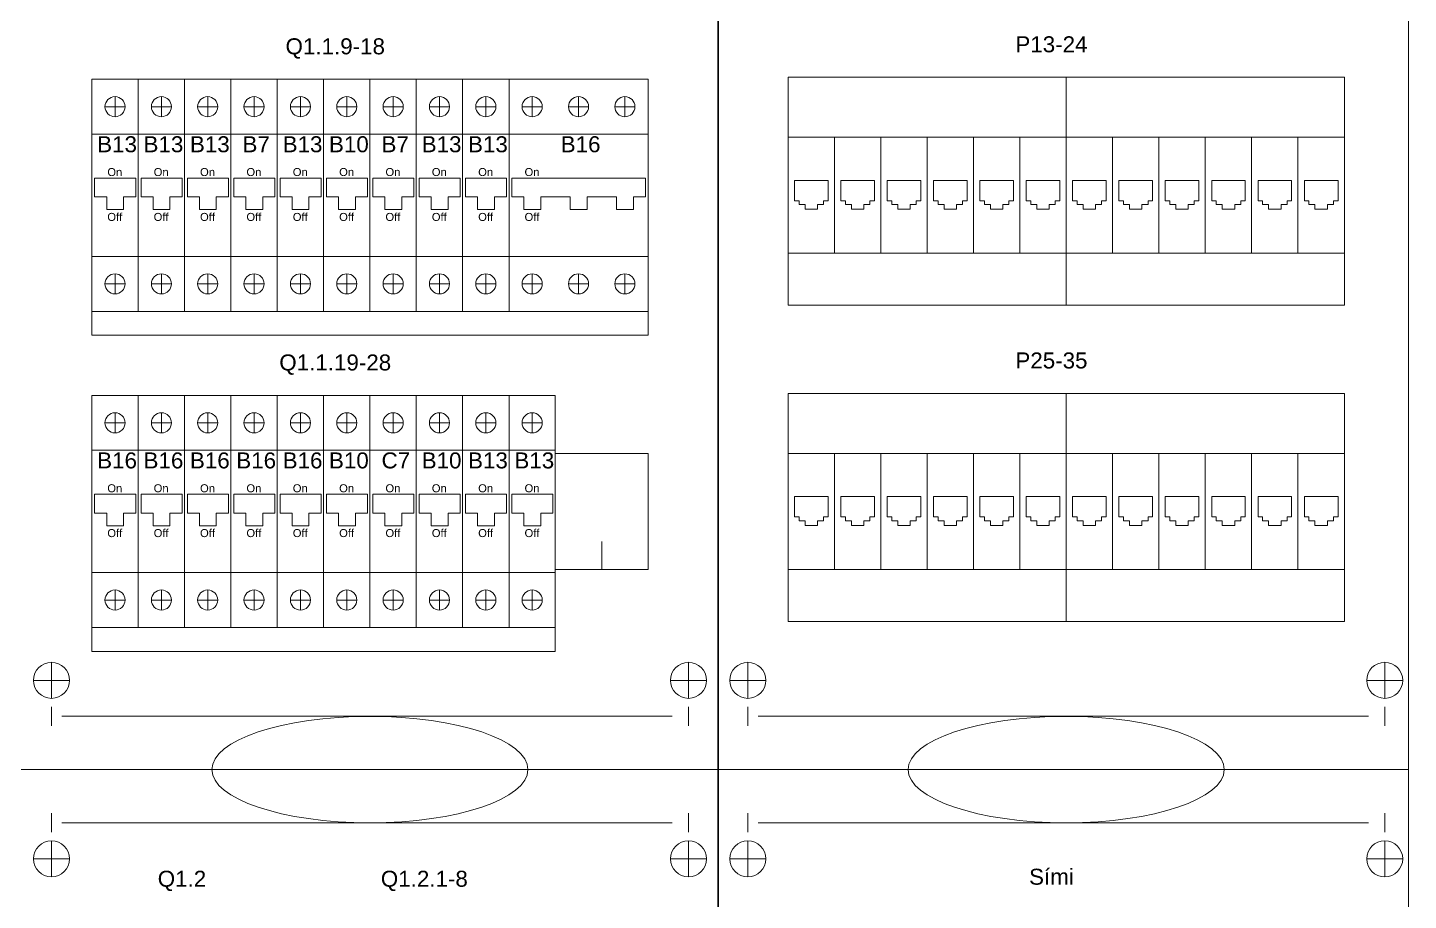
# Model space of a CAD drawing. Header units: millimetres. Extents: x 122681 to 489967, y 7796 to 82317.
# Drawn here: x 231267 to 233313, y 38985 to 40278 of the extents above; entities that cross this region are included whole.
import ezdxf

# ---------------------------------------------------------------- set-up
doc = ezdxf.new("R2010")
doc.units = ezdxf.units.MM
for name, color, linetype, lineweight in [('R-635 Töfluteikning', 7, 'Continuous', 15), ('R-635 Töfluteikning dinskinna', 32, 'Continuous', 15), ('R-635 Töfluteikning þykkt', 7, 'Continuous', 35), ('Texti', 3, 'Continuous', 20)]:
    doc.layers.add(name, color=color, linetype=linetype, lineweight=lineweight)
doc.styles.get("Standard").update_dxf_attribs({"font": 'arial.ttf'})

msp = doc.modelspace()

# ---------------------------------------------------------------- linework, layer by layer
at = {"layer": 'R-635 Töfluteikning'}
for p, q in [((233313.1, 42199.8), (233313.1, 35292.2)), ((232394, 40204.6), (232806.1, 40204.6)), ((232394, 39866.6), (232394, 40204.6)), ((232806.1, 39866.6), (232806.1, 40204.6)), ((232806.1, 40204.6), (233218.2, 40204.6)), ((233218.2, 39866.6), (233218.2, 40204.6)), ((232186.5, 40201.6), (231362.3, 40201.6)), ((231362.3, 40201.6), (231362.3, 39857.7)), ((231431, 39857.7), (231431, 40201.6)), ((231499.7, 39857.7), (231499.7, 40201.6)), ((231568.4, 39857.7), (231568.4, 40201.6)), ((231637.1, 39857.7), (231637.1, 40201.6)), ((231705.7, 39857.7), (231705.7, 40201.6)), ((231774.4, 39857.7), (231774.4, 40201.6)), ((231843.1, 39857.7), (231843.1, 40201.6)), ((231911.8, 39857.7), (231911.8, 40201.6)), ((231980.5, 39857.7), (231980.5, 40201.6)), ((232186.5, 39857.7), (232186.5, 40201.6)), ((231381.8, 40160.9), (231411.5, 40160.9)), ((231396.7, 40175.8), (231396.7, 40146)), ((231450.5, 40160.9), (231480.2, 40160.9)), ((231465.4, 40175.8), (231465.4, 40146)), ((231519.2, 40160.9), (231548.9, 40160.9)), ((231534, 40175.8), (231534, 40146)), ((231587.8, 40160.9), (231617.6, 40160.9)), ((231602.7, 40175.8), (231602.7, 40146)), ((231656.5, 40160.9), (231686.3, 40160.9)), ((231671.4, 40175.8), (231671.4, 40146)), ((231725.2, 40160.9), (231754.9, 40160.9)), ((231740.1, 40175.8), (231740.1, 40146)), ((231793.9, 40160.9), (231823.6, 40160.9)), ((231808.8, 40175.8), (231808.8, 40146)), ((231862.6, 40160.9), (231892.3, 40160.9)), ((231877.4, 40175.8), (231877.4, 40146)), ((231931.3, 40160.9), (231961, 40160.9)), ((231946.1, 40175.8), (231946.1, 40146)), ((231999.9, 40160.9), (232029.7, 40160.9)), ((232014.8, 40175.8), (232014.8, 40146)), ((232068.6, 40160.9), (232098.3, 40160.9)), ((232083.5, 40175.8), (232083.5, 40146)), ((232137.3, 40160.9), (232167, 40160.9)), ((232152.2, 40175.8), (232152.2, 40146)), ((232186.5, 40120.2), (231362.3, 40120.2)), ((233218.2, 40115.7), (232394, 40115.7)), ((232462.7, 39943.7), (232462.7, 40115.7)), ((232531.4, 39943.7), (232531.4, 40115.7)), ((232600.1, 39943.7), (232600.1, 40115.7)), ((232668.8, 39943.7), (232668.8, 40115.7)), ((232737.4, 39943.7), (232737.4, 40115.7)), ((232874.8, 39943.7), (232874.8, 40115.7)), ((232943.5, 39943.7), (232943.5, 40115.7)), ((233012.2, 39943.7), (233012.2, 40115.7)), ((233080.8, 39943.7), (233080.8, 40115.7)), ((233149.5, 39943.7), (233149.5, 40115.7)), ((231366.5, 40055.1), (231366.5, 40027.2)), ((231427.3, 40055.1), (231366.5, 40055.1)), ((231427.3, 40027.2), (231427.3, 40055.1)), ((231435.2, 40055.1), (231435.2, 40027.2)), ((231496, 40055.1), (231435.2, 40055.1)), ((231496, 40027.2), (231496, 40055.1)), ((231503.9, 40055.1), (231503.9, 40027.2)), ((231564.7, 40055.1), (231503.9, 40055.1)), ((231564.7, 40027.2), (231564.7, 40055.1)), ((231572.6, 40055.1), (231572.6, 40027.2)), ((231633.3, 40055.1), (231572.6, 40055.1)), ((231633.3, 40027.2), (231633.3, 40055.1)), ((231641.2, 40055.1), (231641.2, 40027.2)), ((231702, 40055.1), (231641.2, 40055.1)), ((231702, 40027.2), (231702, 40055.1)), ((231709.9, 40055.1), (231709.9, 40027.2)), ((231770.7, 40055.1), (231709.9, 40055.1)), ((231770.7, 40027.2), (231770.7, 40055.1)), ((231778.6, 40055.1), (231778.6, 40027.2)), ((231839.4, 40055.1), (231778.6, 40055.1)), ((231839.4, 40027.2), (231839.4, 40055.1)), ((231847.3, 40055.1), (231847.3, 40027.2)), ((231908.1, 40055.1), (231847.3, 40055.1)), ((231908.1, 40027.2), (231908.1, 40055.1)), ((231916, 40055.1), (231916, 40027.2)), ((231976.7, 40055.1), (231916, 40055.1)), ((231976.7, 40027.2), (231976.7, 40055.1)), ((231984.7, 40055.1), (231984.7, 40027.2)), ((232182.8, 40055.1), (231984.7, 40055.1)), ((232182.8, 40027.2), (232182.8, 40055.1)), ((232403.5, 40051.7), (232453.3, 40051.7)), ((232403.5, 40051.7), (232403.5, 40021.5)), ((232453.3, 40051.7), (232453.3, 40021.5)), ((232472.1, 40051.7), (232522, 40051.7)), ((232472.1, 40051.7), (232472.1, 40021.5)), ((232522, 40051.7), (232522, 40021.5)), ((232540.8, 40051.7), (232590.6, 40051.7)), ((232540.8, 40051.7), (232540.8, 40021.5)), ((232590.6, 40051.7), (232590.6, 40021.5)), ((232609.5, 40051.7), (232659.3, 40051.7)), ((232609.5, 40051.7), (232609.5, 40021.5)), ((232659.3, 40051.7), (232659.3, 40021.5)), ((232678.2, 40051.7), (232728, 40051.7)), ((232678.2, 40051.7), (232678.2, 40021.5)), ((232728, 40051.7), (232728, 40021.5)), ((232746.9, 40051.7), (232796.7, 40051.7)), ((232746.9, 40051.7), (232746.9, 40021.5)), ((232796.7, 40051.7), (232796.7, 40021.5)), ((232865.4, 40051.7), (232815.5, 40051.7)), ((232815.5, 40051.7), (232815.5, 40021.5)), ((232865.4, 40051.7), (232865.4, 40021.5)), ((232934.1, 40051.7), (232884.2, 40051.7)), ((232884.2, 40051.7), (232884.2, 40021.5)), ((232934.1, 40051.7), (232934.1, 40021.5)), ((233002.7, 40051.7), (232952.9, 40051.7)), ((232952.9, 40051.7), (232952.9, 40021.5)), ((233002.7, 40051.7), (233002.7, 40021.5)), ((233071.4, 40051.7), (233021.6, 40051.7)), ((233021.6, 40051.7), (233021.6, 40021.5)), ((233071.4, 40051.7), (233071.4, 40021.5)), ((233140.1, 40051.7), (233090.3, 40051.7)), ((233090.3, 40051.7), (233090.3, 40021.5)), ((233140.1, 40051.7), (233140.1, 40021.5)), ((233208.8, 40051.7), (233158.9, 40051.7)), ((233158.9, 40051.7), (233158.9, 40021.5)), ((233208.8, 40051.7), (233208.8, 40021.5)), ((231366.5, 40027.2), (231384.4, 40027.2)), ((231384.4, 40027.2), (231384.4, 40008.4)), ((231409.4, 40027.2), (231427.3, 40027.2)), ((231409.4, 40027.2), (231409.4, 40008.4)), ((231435.2, 40027.2), (231453.1, 40027.2)), ((231453.1, 40027.2), (231453.1, 40008.4)), ((231478.1, 40027.2), (231496, 40027.2)), ((231478.1, 40027.2), (231478.1, 40008.4)), ((231503.9, 40027.2), (231521.8, 40027.2)), ((231521.8, 40027.2), (231521.8, 40008.4)), ((231546.8, 40027.2), (231564.7, 40027.2)), ((231546.8, 40027.2), (231546.8, 40008.4)), ((231572.6, 40027.2), (231590.5, 40027.2)), ((231590.5, 40027.2), (231590.5, 40008.4)), ((231615.5, 40027.2), (231633.3, 40027.2)), ((231615.5, 40027.2), (231615.5, 40008.4)), ((231641.2, 40027.2), (231659.1, 40027.2)), ((231659.1, 40027.2), (231659.1, 40008.4)), ((231684.1, 40027.2), (231702, 40027.2)), ((231684.1, 40027.2), (231684.1, 40008.4)), ((231709.9, 40027.2), (231727.8, 40027.2)), ((231727.8, 40027.2), (231727.8, 40008.4)), ((231752.8, 40027.2), (231770.7, 40027.2)), ((231752.8, 40027.2), (231752.8, 40008.4)), ((231778.6, 40027.2), (231796.5, 40027.2)), ((231796.5, 40027.2), (231796.5, 40008.4)), ((231821.5, 40027.2), (231839.4, 40027.2)), ((231821.5, 40027.2), (231821.5, 40008.4)), ((231847.3, 40027.2), (231865.2, 40027.2)), ((231865.2, 40027.2), (231865.2, 40008.4)), ((231890.2, 40027.2), (231908.1, 40027.2)), ((231890.2, 40027.2), (231890.2, 40008.4)), ((231916, 40027.2), (231933.9, 40027.2)), ((231933.9, 40027.2), (231933.9, 40008.4)), ((231958.9, 40027.2), (231976.7, 40027.2)), ((231958.9, 40027.2), (231958.9, 40008.4)), ((231984.7, 40027.2), (232002.5, 40027.2)), ((232002.5, 40027.2), (232002.5, 40008.4)), ((232027.5, 40027.2), (232071.2, 40027.2)), ((232027.5, 40027.2), (232027.5, 40008.4)), ((232071.2, 40027.2), (232071.2, 40008.4)), ((232096.2, 40027.2), (232139.9, 40027.2)), ((232096.2, 40027.2), (232096.2, 40008.4)), ((232139.9, 40027.2), (232139.9, 40008.4)), ((232164.9, 40027.2), (232182.8, 40027.2)), ((232164.9, 40027.2), (232164.9, 40008.4)), ((232403.5, 40021.5), (232410.2, 40021.5)), ((232410.2, 40021.5), (232410.2, 40015.9)), ((232446.5, 40021.5), (232453.3, 40021.5)), ((232446.5, 40021.5), (232446.5, 40015.9)), ((232472.1, 40021.5), (232478.9, 40021.5)), ((232478.9, 40021.5), (232478.9, 40015.9)), ((232515.2, 40021.5), (232522, 40021.5)), ((232515.2, 40021.5), (232515.2, 40015.9)), ((232540.8, 40021.5), (232547.6, 40021.5)), ((232547.6, 40021.5), (232547.6, 40015.9)), ((232583.9, 40021.5), (232590.6, 40021.5)), ((232583.9, 40021.5), (232583.9, 40015.9)), ((232609.5, 40021.5), (232616.3, 40021.5)), ((232616.3, 40021.5), (232616.3, 40015.9)), ((232652.5, 40021.5), (232659.3, 40021.5)), ((232652.5, 40021.5), (232652.5, 40015.9)), ((232678.2, 40021.5), (232685, 40021.5)), ((232685, 40021.5), (232685, 40015.9)), ((232721.2, 40021.5), (232728, 40021.5)), ((232721.2, 40021.5), (232721.2, 40015.9)), ((232746.9, 40021.5), (232753.6, 40021.5)), ((232753.6, 40021.5), (232753.6, 40015.9)), ((232789.9, 40021.5), (232796.7, 40021.5)), ((232789.9, 40021.5), (232789.9, 40015.9)), ((232822.3, 40021.5), (232815.5, 40021.5)), ((232822.3, 40021.5), (232822.3, 40015.9)), ((232865.4, 40021.5), (232858.6, 40021.5)), ((232858.6, 40021.5), (232858.6, 40015.9)), ((232891, 40021.5), (232884.2, 40021.5)), ((232891, 40021.5), (232891, 40015.9)), ((232934.1, 40021.5), (232927.3, 40021.5)), ((232927.3, 40021.5), (232927.3, 40015.9)), ((232959.7, 40021.5), (232952.9, 40021.5)), ((232959.7, 40021.5), (232959.7, 40015.9)), ((233002.7, 40021.5), (232995.9, 40021.5)), ((232995.9, 40021.5), (232995.9, 40015.9)), ((233028.4, 40021.5), (233021.6, 40021.5)), ((233028.4, 40021.5), (233028.4, 40015.9)), ((233071.4, 40021.5), (233064.6, 40021.5)), ((233064.6, 40021.5), (233064.6, 40015.9)), ((233097.1, 40021.5), (233090.3, 40021.5)), ((233097.1, 40021.5), (233097.1, 40015.9)), ((233140.1, 40021.5), (233133.3, 40021.5)), ((233133.3, 40021.5), (233133.3, 40015.9)), ((233165.7, 40021.5), (233158.9, 40021.5)), ((233165.7, 40021.5), (233165.7, 40015.9)), ((233208.8, 40021.5), (233202, 40021.5)), ((233202, 40021.5), (233202, 40015.9)), ((231384.4, 40008.4), (231409.4, 40008.4)), ((231453.1, 40008.4), (231478.1, 40008.4)), ((231521.8, 40008.4), (231546.8, 40008.4)), ((231590.5, 40008.4), (231615.5, 40008.4)), ((231659.1, 40008.4), (231684.1, 40008.4)), ((231727.8, 40008.4), (231752.8, 40008.4)), ((231796.5, 40008.4), (231821.5, 40008.4)), ((231865.2, 40008.4), (231890.2, 40008.4)), ((231933.9, 40008.4), (231958.9, 40008.4)), ((232002.5, 40008.4), (232027.5, 40008.4)), ((232071.2, 40008.4), (232096.2, 40008.4)), ((232139.9, 40008.4), (232164.9, 40008.4)), ((232410.2, 40015.9), (232419.2, 40015.9)), ((232419.2, 40015.9), (232419.2, 40008.9)), ((232419.2, 40008.9), (232437.6, 40008.9)), ((232437.6, 40015.9), (232437.6, 40008.9)), ((232446.5, 40015.9), (232437.6, 40015.9)), ((232478.9, 40015.9), (232487.8, 40015.9)), ((232487.8, 40015.9), (232487.8, 40008.9)), ((232487.8, 40008.9), (232506.3, 40008.9)), ((232506.3, 40015.9), (232506.3, 40008.9)), ((232515.2, 40015.9), (232506.3, 40015.9)), ((232547.6, 40015.9), (232556.5, 40015.9)), ((232556.5, 40015.9), (232556.5, 40008.9)), ((232556.5, 40008.9), (232574.9, 40008.9)), ((232574.9, 40015.9), (232574.9, 40008.9)), ((232583.9, 40015.9), (232574.9, 40015.9)), ((232616.3, 40015.9), (232625.2, 40015.9)), ((232625.2, 40015.9), (232625.2, 40008.9)), ((232625.2, 40008.9), (232643.6, 40008.9)), ((232643.6, 40015.9), (232643.6, 40008.9)), ((232652.5, 40015.9), (232643.6, 40015.9)), ((232685, 40015.9), (232693.9, 40015.9)), ((232693.9, 40015.9), (232693.9, 40008.9)), ((232693.9, 40008.9), (232712.3, 40008.9)), ((232712.3, 40015.9), (232712.3, 40008.9)), ((232721.2, 40015.9), (232712.3, 40015.9)), ((232753.6, 40015.9), (232762.6, 40015.9)), ((232762.6, 40015.9), (232762.6, 40008.9)), ((232762.6, 40008.9), (232781, 40008.9)), ((232781, 40015.9), (232781, 40008.9)), ((232789.9, 40015.9), (232781, 40015.9)), ((232822.3, 40015.9), (232831.2, 40015.9)), ((232831.2, 40015.9), (232831.2, 40008.9)), ((232849.7, 40008.9), (232831.2, 40008.9)), ((232849.7, 40015.9), (232849.7, 40008.9)), ((232858.6, 40015.9), (232849.7, 40015.9)), ((232891, 40015.9), (232899.9, 40015.9)), ((232899.9, 40015.9), (232899.9, 40008.9)), ((232918.3, 40008.9), (232899.9, 40008.9)), ((232918.3, 40015.9), (232918.3, 40008.9)), ((232927.3, 40015.9), (232918.3, 40015.9)), ((232959.7, 40015.9), (232968.6, 40015.9)), ((232968.6, 40015.9), (232968.6, 40008.9)), ((232987, 40008.9), (232968.6, 40008.9)), ((232987, 40015.9), (232987, 40008.9)), ((232995.9, 40015.9), (232987, 40015.9)), ((233028.4, 40015.9), (233037.3, 40015.9)), ((233037.3, 40015.9), (233037.3, 40008.9)), ((233055.7, 40008.9), (233037.3, 40008.9)), ((233055.7, 40015.9), (233055.7, 40008.9)), ((233064.6, 40015.9), (233055.7, 40015.9)), ((233097.1, 40015.9), (233106, 40015.9)), ((233106, 40015.9), (233106, 40008.9)), ((233124.4, 40008.9), (233106, 40008.9)), ((233124.4, 40015.9), (233124.4, 40008.9)), ((233133.3, 40015.9), (233124.4, 40015.9)), ((233165.7, 40015.9), (233174.6, 40015.9)), ((233174.6, 40015.9), (233174.6, 40008.9)), ((233193.1, 40008.9), (233174.6, 40008.9)), ((233193.1, 40015.9), (233193.1, 40008.9)), ((233202, 40015.9), (233193.1, 40015.9)), ((231637.1, 39939.1), (231362.3, 39939.1)), ((231637.1, 39939.1), (232186.5, 39939.1)), ((232394, 39943.7), (233218.2, 39943.7)), ((231381.8, 39898.4), (231411.5, 39898.4)), ((231396.7, 39883.6), (231396.7, 39913.3)), ((231450.5, 39898.4), (231480.2, 39898.4)), ((231465.4, 39883.6), (231465.4, 39913.3)), ((231519.2, 39898.4), (231548.9, 39898.4)), ((231534, 39883.6), (231534, 39913.3)), ((231587.8, 39898.4), (231617.6, 39898.4)), ((231602.7, 39883.6), (231602.7, 39913.3)), ((231656.5, 39898.4), (231686.3, 39898.4)), ((231671.4, 39883.6), (231671.4, 39913.3)), ((231725.2, 39898.4), (231754.9, 39898.4)), ((231740.1, 39883.6), (231740.1, 39913.3)), ((231793.9, 39898.4), (231823.6, 39898.4)), ((231808.8, 39883.6), (231808.8, 39913.3)), ((231862.6, 39898.4), (231892.3, 39898.4)), ((231877.4, 39883.6), (231877.4, 39913.3)), ((231931.3, 39898.4), (231961, 39898.4)), ((231946.1, 39883.6), (231946.1, 39913.3)), ((231999.9, 39898.4), (232029.7, 39898.4)), ((232014.8, 39883.6), (232014.8, 39913.3)), ((232068.6, 39898.4), (232098.3, 39898.4)), ((232083.5, 39883.6), (232083.5, 39913.3)), ((232137.3, 39898.4), (232167, 39898.4)), ((232152.2, 39883.6), (232152.2, 39913.3)), ((231362.3, 39857.7), (232186.5, 39857.7)), ((231362.3, 39857.7), (231362.3, 39822.2)), ((232186.5, 39822.2), (232186.5, 39857.7)), ((232806.1, 39866.6), (232394, 39866.6)), ((233218.2, 39866.6), (232806.1, 39866.6)), ((231362.3, 39822.2), (232186.5, 39822.2)), ((232049.1, 39733.2), (231362.3, 39733.2)), ((231362.3, 39733.2), (231362.3, 39389.3)), ((231431, 39389.3), (231431, 39733.2)), ((231499.7, 39389.3), (231499.7, 39733.2)), ((231568.4, 39389.3), (231568.4, 39733.2)), ((231637.1, 39389.3), (231637.1, 39733.2)), ((231705.7, 39389.3), (231705.7, 39733.2)), ((231774.4, 39389.3), (231774.4, 39733.2)), ((231843.1, 39389.3), (231843.1, 39733.2)), ((231911.8, 39389.3), (231911.8, 39733.2)), ((231980.5, 39389.3), (231980.5, 39733.2)), ((232049.1, 39389.3), (232049.1, 39733.2)), ((232394, 39736.2), (232806.1, 39736.2)), ((232394, 39398.2), (232394, 39736.2)), ((232806.1, 39398.2), (232806.1, 39736.2)), ((232806.1, 39736.2), (233218.2, 39736.2)), ((233218.2, 39398.2), (233218.2, 39736.2)), ((231381.8, 39692.5), (231411.5, 39692.5)), ((231396.7, 39707.4), (231396.7, 39677.6)), ((231450.5, 39692.5), (231480.2, 39692.5)), ((231465.4, 39707.4), (231465.4, 39677.6)), ((231519.2, 39692.5), (231548.9, 39692.5)), ((231534, 39707.4), (231534, 39677.6)), ((231587.8, 39692.5), (231617.6, 39692.5)), ((231602.7, 39707.4), (231602.7, 39677.6)), ((231656.5, 39692.5), (231686.3, 39692.5)), ((231671.4, 39707.4), (231671.4, 39677.6)), ((231725.2, 39692.5), (231754.9, 39692.5)), ((231740.1, 39707.4), (231740.1, 39677.6)), ((231793.9, 39692.5), (231823.6, 39692.5)), ((231808.8, 39707.4), (231808.8, 39677.6)), ((231862.6, 39692.5), (231892.3, 39692.5)), ((231877.4, 39707.4), (231877.4, 39677.6)), ((231931.3, 39692.5), (231961, 39692.5)), ((231946.1, 39707.4), (231946.1, 39677.6)), ((231999.9, 39692.5), (232029.7, 39692.5)), ((232014.8, 39707.4), (232014.8, 39677.6)), ((232049.1, 39651.8), (231362.3, 39651.8)), ((233218.2, 39647.2), (232394, 39647.2)), ((232462.7, 39475.3), (232462.7, 39647.2)), ((232531.4, 39475.3), (232531.4, 39647.2)), ((232600.1, 39475.3), (232600.1, 39647.2)), ((232668.8, 39475.3), (232668.8, 39647.2)), ((232737.4, 39475.3), (232737.4, 39647.2)), ((232874.8, 39475.3), (232874.8, 39647.2)), ((232943.5, 39475.3), (232943.5, 39647.2)), ((233012.2, 39475.3), (233012.2, 39647.2)), ((233080.8, 39475.3), (233080.8, 39647.2)), ((233149.5, 39475.3), (233149.5, 39647.2)), ((231366.5, 39586.7), (231366.5, 39558.8)), ((231427.3, 39586.7), (231366.5, 39586.7)), ((231427.3, 39558.8), (231427.3, 39586.7)), ((231435.2, 39586.7), (231435.2, 39558.8)), ((231496, 39586.7), (231435.2, 39586.7)), ((231496, 39558.8), (231496, 39586.7)), ((231503.9, 39586.7), (231503.9, 39558.8)), ((231564.7, 39586.7), (231503.9, 39586.7)), ((231564.7, 39558.8), (231564.7, 39586.7)), ((231572.6, 39586.7), (231572.6, 39558.8)), ((231633.3, 39586.7), (231572.6, 39586.7)), ((231633.3, 39558.8), (231633.3, 39586.7)), ((231641.2, 39586.7), (231641.2, 39558.8)), ((231702, 39586.7), (231641.2, 39586.7)), ((231702, 39558.8), (231702, 39586.7)), ((231709.9, 39586.7), (231709.9, 39558.8)), ((231770.7, 39586.7), (231709.9, 39586.7)), ((231770.7, 39558.8), (231770.7, 39586.7)), ((231778.6, 39586.7), (231778.6, 39558.8)), ((231839.4, 39586.7), (231778.6, 39586.7)), ((231839.4, 39558.8), (231839.4, 39586.7)), ((231847.3, 39586.7), (231847.3, 39558.8)), ((231908.1, 39586.7), (231847.3, 39586.7)), ((231908.1, 39558.8), (231908.1, 39586.7)), ((231916, 39586.7), (231916, 39558.8)), ((231976.7, 39586.7), (231916, 39586.7)), ((231976.7, 39558.8), (231976.7, 39586.7)), ((231984.7, 39586.7), (231984.7, 39558.8)), ((232045.4, 39586.7), (231984.7, 39586.7)), ((232045.4, 39558.8), (232045.4, 39586.7)), ((232403.5, 39583.3), (232453.3, 39583.3)), ((232403.5, 39583.3), (232403.5, 39553.1)), ((232453.3, 39583.3), (232453.3, 39553.1)), ((232472.1, 39583.3), (232522, 39583.3)), ((232472.1, 39583.3), (232472.1, 39553.1)), ((232522, 39583.3), (232522, 39553.1)), ((232540.8, 39583.3), (232590.6, 39583.3)), ((232540.8, 39583.3), (232540.8, 39553.1)), ((232590.6, 39583.3), (232590.6, 39553.1)), ((232609.5, 39583.3), (232659.3, 39583.3)), ((232609.5, 39583.3), (232609.5, 39553.1)), ((232659.3, 39583.3), (232659.3, 39553.1)), ((232678.2, 39583.3), (232728, 39583.3)), ((232678.2, 39583.3), (232678.2, 39553.1)), ((232728, 39583.3), (232728, 39553.1)), ((232746.9, 39583.3), (232796.7, 39583.3)), ((232746.9, 39583.3), (232746.9, 39553.1)), ((232796.7, 39583.3), (232796.7, 39553.1)), ((232865.4, 39583.3), (232815.5, 39583.3)), ((232815.5, 39583.3), (232815.5, 39553.1)), ((232865.4, 39583.3), (232865.4, 39553.1)), ((232934.1, 39583.3), (232884.2, 39583.3)), ((232884.2, 39583.3), (232884.2, 39553.1)), ((232934.1, 39583.3), (232934.1, 39553.1)), ((233002.7, 39583.3), (232952.9, 39583.3)), ((232952.9, 39583.3), (232952.9, 39553.1)), ((233002.7, 39583.3), (233002.7, 39553.1)), ((233071.4, 39583.3), (233021.6, 39583.3)), ((233021.6, 39583.3), (233021.6, 39553.1)), ((233071.4, 39583.3), (233071.4, 39553.1)), ((233140.1, 39583.3), (233090.3, 39583.3)), ((233090.3, 39583.3), (233090.3, 39553.1)), ((233140.1, 39583.3), (233140.1, 39553.1)), ((233208.8, 39583.3), (233158.9, 39583.3)), ((233158.9, 39583.3), (233158.9, 39553.1)), ((233208.8, 39583.3), (233208.8, 39553.1)), ((231366.5, 39558.8), (231384.4, 39558.8)), ((231384.4, 39558.8), (231384.4, 39540)), ((231409.4, 39558.8), (231427.3, 39558.8)), ((231409.4, 39558.8), (231409.4, 39540)), ((231435.2, 39558.8), (231453.1, 39558.8)), ((231453.1, 39558.8), (231453.1, 39540)), ((231478.1, 39558.8), (231496, 39558.8)), ((231478.1, 39558.8), (231478.1, 39540)), ((231503.9, 39558.8), (231521.8, 39558.8)), ((231521.8, 39558.8), (231521.8, 39540)), ((231546.8, 39558.8), (231564.7, 39558.8)), ((231546.8, 39558.8), (231546.8, 39540)), ((231572.6, 39558.8), (231590.5, 39558.8)), ((231590.5, 39558.8), (231590.5, 39540)), ((231615.5, 39558.8), (231633.3, 39558.8)), ((231615.5, 39558.8), (231615.5, 39540)), ((231641.2, 39558.8), (231659.1, 39558.8)), ((231659.1, 39558.8), (231659.1, 39540)), ((231684.1, 39558.8), (231702, 39558.8)), ((231684.1, 39558.8), (231684.1, 39540)), ((231709.9, 39558.8), (231727.8, 39558.8)), ((231727.8, 39558.8), (231727.8, 39540)), ((231752.8, 39558.8), (231770.7, 39558.8)), ((231752.8, 39558.8), (231752.8, 39540)), ((231778.6, 39558.8), (231796.5, 39558.8)), ((231796.5, 39558.8), (231796.5, 39540)), ((231821.5, 39558.8), (231839.4, 39558.8)), ((231821.5, 39558.8), (231821.5, 39540)), ((231847.3, 39558.8), (231865.2, 39558.8)), ((231865.2, 39558.8), (231865.2, 39540)), ((231890.2, 39558.8), (231908.1, 39558.8)), ((231890.2, 39558.8), (231890.2, 39540)), ((231916, 39558.8), (231933.9, 39558.8)), ((231933.9, 39558.8), (231933.9, 39540)), ((231958.9, 39558.8), (231976.7, 39558.8)), ((231958.9, 39558.8), (231958.9, 39540)), ((231984.7, 39558.8), (232002.5, 39558.8)), ((232002.5, 39558.8), (232002.5, 39540)), ((232027.5, 39558.8), (232045.4, 39558.8)), ((232027.5, 39558.8), (232027.5, 39540)), ((232403.5, 39553.1), (232410.2, 39553.1)), ((232410.2, 39553.1), (232410.2, 39547.5)), ((232410.2, 39547.5), (232419.2, 39547.5)), ((232419.2, 39547.5), (232419.2, 39540.4)), ((232437.6, 39547.5), (232437.6, 39540.4)), ((232446.5, 39547.5), (232437.6, 39547.5)), ((232446.5, 39553.1), (232453.3, 39553.1)), ((232446.5, 39553.1), (232446.5, 39547.5)), ((232472.1, 39553.1), (232478.9, 39553.1)), ((232478.9, 39553.1), (232478.9, 39547.5)), ((232478.9, 39547.5), (232487.8, 39547.5)), ((232487.8, 39547.5), (232487.8, 39540.4)), ((232506.3, 39547.5), (232506.3, 39540.4)), ((232515.2, 39547.5), (232506.3, 39547.5)), ((232515.2, 39553.1), (232522, 39553.1)), ((232515.2, 39553.1), (232515.2, 39547.5)), ((232540.8, 39553.1), (232547.6, 39553.1)), ((232547.6, 39553.1), (232547.6, 39547.5)), ((232547.6, 39547.5), (232556.5, 39547.5)), ((232556.5, 39547.5), (232556.5, 39540.4)), ((232574.9, 39547.5), (232574.9, 39540.4)), ((232583.9, 39547.5), (232574.9, 39547.5)), ((232583.9, 39553.1), (232590.6, 39553.1)), ((232583.9, 39553.1), (232583.9, 39547.5)), ((232609.5, 39553.1), (232616.3, 39553.1)), ((232616.3, 39553.1), (232616.3, 39547.5)), ((232616.3, 39547.5), (232625.2, 39547.5)), ((232625.2, 39547.5), (232625.2, 39540.4)), ((232643.6, 39547.5), (232643.6, 39540.4)), ((232652.5, 39547.5), (232643.6, 39547.5)), ((232652.5, 39553.1), (232659.3, 39553.1)), ((232652.5, 39553.1), (232652.5, 39547.5)), ((232678.2, 39553.1), (232685, 39553.1)), ((232685, 39553.1), (232685, 39547.5)), ((232685, 39547.5), (232693.9, 39547.5)), ((232693.9, 39547.5), (232693.9, 39540.4)), ((232712.3, 39547.5), (232712.3, 39540.4)), ((232721.2, 39547.5), (232712.3, 39547.5)), ((232721.2, 39553.1), (232728, 39553.1)), ((232721.2, 39553.1), (232721.2, 39547.5)), ((232746.9, 39553.1), (232753.6, 39553.1)), ((232753.6, 39553.1), (232753.6, 39547.5)), ((232753.6, 39547.5), (232762.6, 39547.5)), ((232762.6, 39547.5), (232762.6, 39540.4)), ((232781, 39547.5), (232781, 39540.4)), ((232789.9, 39547.5), (232781, 39547.5)), ((232789.9, 39553.1), (232796.7, 39553.1)), ((232789.9, 39553.1), (232789.9, 39547.5)), ((232822.3, 39553.1), (232815.5, 39553.1)), ((232822.3, 39553.1), (232822.3, 39547.5)), ((232822.3, 39547.5), (232831.2, 39547.5)), ((232831.2, 39547.5), (232831.2, 39540.4)), ((232849.7, 39547.5), (232849.7, 39540.4)), ((232858.6, 39547.5), (232849.7, 39547.5)), ((232865.4, 39553.1), (232858.6, 39553.1)), ((232858.6, 39553.1), (232858.6, 39547.5)), ((232891, 39553.1), (232884.2, 39553.1)), ((232891, 39553.1), (232891, 39547.5)), ((232891, 39547.5), (232899.9, 39547.5)), ((232899.9, 39547.5), (232899.9, 39540.4)), ((232918.3, 39547.5), (232918.3, 39540.4)), ((232927.3, 39547.5), (232918.3, 39547.5)), ((232934.1, 39553.1), (232927.3, 39553.1)), ((232927.3, 39553.1), (232927.3, 39547.5)), ((232959.7, 39553.1), (232952.9, 39553.1)), ((232959.7, 39553.1), (232959.7, 39547.5)), ((232959.7, 39547.5), (232968.6, 39547.5)), ((232968.6, 39547.5), (232968.6, 39540.4)), ((232987, 39547.5), (232987, 39540.4)), ((232995.9, 39547.5), (232987, 39547.5)), ((233002.7, 39553.1), (232995.9, 39553.1)), ((232995.9, 39553.1), (232995.9, 39547.5)), ((233028.4, 39553.1), (233021.6, 39553.1)), ((233028.4, 39553.1), (233028.4, 39547.5)), ((233028.4, 39547.5), (233037.3, 39547.5)), ((233037.3, 39547.5), (233037.3, 39540.4)), ((233055.7, 39547.5), (233055.7, 39540.4)), ((233064.6, 39547.5), (233055.7, 39547.5)), ((233071.4, 39553.1), (233064.6, 39553.1)), ((233064.6, 39553.1), (233064.6, 39547.5)), ((233097.1, 39553.1), (233090.3, 39553.1)), ((233097.1, 39553.1), (233097.1, 39547.5)), ((233097.1, 39547.5), (233106, 39547.5)), ((233106, 39547.5), (233106, 39540.4)), ((233124.4, 39547.5), (233124.4, 39540.4)), ((233133.3, 39547.5), (233124.4, 39547.5)), ((233140.1, 39553.1), (233133.3, 39553.1)), ((233133.3, 39553.1), (233133.3, 39547.5)), ((233165.7, 39553.1), (233158.9, 39553.1)), ((233165.7, 39553.1), (233165.7, 39547.5)), ((233165.7, 39547.5), (233174.6, 39547.5)), ((233174.6, 39547.5), (233174.6, 39540.4)), ((233193.1, 39547.5), (233193.1, 39540.4)), ((233202, 39547.5), (233193.1, 39547.5)), ((233208.8, 39553.1), (233202, 39553.1)), ((233202, 39553.1), (233202, 39547.5)), ((231384.4, 39540), (231409.4, 39540)), ((231453.1, 39540), (231478.1, 39540)), ((231521.8, 39540), (231546.8, 39540)), ((231590.5, 39540), (231615.5, 39540)), ((231659.1, 39540), (231684.1, 39540)), ((231727.8, 39540), (231752.8, 39540)), ((231796.5, 39540), (231821.5, 39540)), ((231865.2, 39540), (231890.2, 39540)), ((231933.9, 39540), (231958.9, 39540)), ((232002.5, 39540), (232027.5, 39540)), ((232419.2, 39540.4), (232437.6, 39540.4)), ((232487.8, 39540.4), (232506.3, 39540.4)), ((232556.5, 39540.4), (232574.9, 39540.4)), ((232625.2, 39540.4), (232643.6, 39540.4)), ((232693.9, 39540.4), (232712.3, 39540.4)), ((232762.6, 39540.4), (232781, 39540.4)), ((232849.7, 39540.4), (232831.2, 39540.4)), ((232918.3, 39540.4), (232899.9, 39540.4)), ((232987, 39540.4), (232968.6, 39540.4)), ((233055.7, 39540.4), (233037.3, 39540.4)), ((233124.4, 39540.4), (233106, 39540.4)), ((233193.1, 39540.4), (233174.6, 39540.4)), ((231637.1, 39470.7), (231362.3, 39470.7)), ((231637.1, 39470.7), (232049.1, 39470.7)), ((232394, 39475.3), (233218.2, 39475.3)), ((231396.7, 39415.2), (231396.7, 39444.9)), ((231465.4, 39415.2), (231465.4, 39444.9)), ((231534, 39415.2), (231534, 39444.9)), ((231602.7, 39415.2), (231602.7, 39444.9)), ((231671.4, 39415.2), (231671.4, 39444.9)), ((231740.1, 39415.2), (231740.1, 39444.9)), ((231808.8, 39415.2), (231808.8, 39444.9)), ((231877.4, 39415.2), (231877.4, 39444.9)), ((231946.1, 39415.2), (231946.1, 39444.9)), ((232014.8, 39415.2), (232014.8, 39444.9)), ((231381.8, 39430), (231411.5, 39430)), ((231450.5, 39430), (231480.2, 39430)), ((231519.2, 39430), (231548.9, 39430)), ((231587.8, 39430), (231617.6, 39430)), ((231656.5, 39430), (231686.3, 39430)), ((231725.2, 39430), (231754.9, 39430)), ((231793.9, 39430), (231823.6, 39430)), ((231862.6, 39430), (231892.3, 39430)), ((231931.3, 39430), (231961, 39430)), ((231999.9, 39430), (232029.7, 39430)), ((231362.3, 39389.3), (232049.1, 39389.3)), ((231362.3, 39389.3), (231362.3, 39353.7)), ((232049.1, 39353.7), (232049.1, 39389.3)), ((232806.1, 39398.2), (232394, 39398.2)), ((233218.2, 39398.2), (232806.1, 39398.2)), ((231362.3, 39353.7), (232049.1, 39353.7)), ((231302.5, 39284.4), (231302.5, 39337.7)), ((232246.3, 39284.4), (232246.3, 39337.7)), ((232334.2, 39284.4), (232334.2, 39337.7)), ((233278, 39284.4), (233278, 39337.7)), ((231329.2, 39311), (231275.8, 39311)), ((232219.7, 39311), (232273, 39311)), ((232360.9, 39311), (232307.5, 39311)), ((233251.4, 39311), (233304.7, 39311)), ((231302.5, 39271.7), (231302.5, 39243.6)), ((232246.3, 39271.7), (232246.3, 39243.6)), ((232334.2, 39271.7), (232334.2, 39243.6)), ((233278, 39271.7), (233278, 39243.6)), ((232222.1, 39257.7), (231317.9, 39257.7)), ((233253.8, 39257.7), (232349.6, 39257.7)), ((233313.1, 39178.8), (228320.6, 39178.8)), ((231302.5, 39085.9), (231302.5, 39114.1)), ((232222.1, 39099.9), (231317.9, 39100)), ((232246.3, 39085.9), (232246.3, 39114.1)), ((232334.2, 39085.9), (232334.2, 39114.1)), ((233253.8, 39099.9), (232349.6, 39100)), ((233278, 39085.9), (233278, 39114.1)), ((231302.5, 39073.3), (231302.5, 39019.9)), ((232246.3, 39073.3), (232246.3, 39019.9)), ((232334.2, 39073.3), (232334.2, 39019.9)), ((233278, 39073.3), (233278, 39019.9)), ((231329.2, 39046.6), (231275.8, 39046.6)), ((232219.7, 39046.6), (232273, 39046.6)), ((232360.9, 39046.6), (232307.5, 39046.6)), ((233251.4, 39046.6), (233304.7, 39046.6))]:
    msp.add_line(p, q, dxfattribs=at)
for centre, radius in [((231396.7, 40160.9), 14.9), ((231465.4, 40160.9), 14.9), ((231534, 40160.9), 14.9), ((231602.7, 40160.9), 14.9), ((231671.4, 40160.9), 14.9), ((231740.1, 40160.9), 14.9), ((231808.8, 40160.9), 14.9), ((231877.4, 40160.9), 14.9), ((231946.1, 40160.9), 14.9), ((232014.8, 40160.9), 14.9), ((232083.5, 40160.9), 14.9), ((232152.2, 40160.9), 14.9), ((231396.7, 39898.4), 14.9), ((231465.4, 39898.4), 14.9), ((231534, 39898.4), 14.9), ((231602.7, 39898.4), 14.9), ((231671.4, 39898.4), 14.9), ((231740.1, 39898.4), 14.9), ((231808.8, 39898.4), 14.9), ((231877.4, 39898.4), 14.9), ((231946.1, 39898.4), 14.9), ((232014.8, 39898.4), 14.9), ((232083.5, 39898.4), 14.9), ((232152.2, 39898.4), 14.9), ((231396.7, 39692.5), 14.9), ((231465.4, 39692.5), 14.9), ((231534, 39692.5), 14.9), ((231602.7, 39692.5), 14.9), ((231671.4, 39692.5), 14.9), ((231740.1, 39692.5), 14.9), ((231808.8, 39692.5), 14.9), ((231877.4, 39692.5), 14.9), ((231946.1, 39692.5), 14.9), ((232014.8, 39692.5), 14.9), ((231396.7, 39430), 14.9), ((231465.4, 39430), 14.9), ((231534, 39430), 14.9), ((231602.7, 39430), 14.9), ((231671.4, 39430), 14.9), ((231740.1, 39430), 14.9), ((231808.8, 39430), 14.9), ((231877.4, 39430), 14.9), ((231946.1, 39430), 14.9), ((232014.8, 39430), 14.9), ((231302.5, 39311), 26.7), ((232246.3, 39311), 26.7), ((232334.2, 39311), 26.7), ((233278, 39311), 26.7), ((231302.5, 39046.6), 26.7), ((232246.3, 39046.6), 26.7), ((232334.2, 39046.6), 26.7), ((233278, 39046.6), 26.7)]:
    msp.add_circle(centre, radius, dxfattribs=at)
at = {"layer": 'R-635 Töfluteikning', "extrusion": (0, 0, -1)}
for centre in [(231774.4, 39178.8), (232806.1, 39178.8)]:
    msp.add_ellipse(centre, major_axis=(234.2, 0), ratio=0.336709, dxfattribs=at)
at = {"layer": 'R-635 Töfluteikning dinskinna'}
for p, q in [((233218.2, 39943.7), (233218.2, 40115.7)), ((231362.3, 39475.3), (231362.3, 39647.2)), ((232186.5, 39647.2), (232049.1, 39647.2)), ((232186.5, 39475.3), (232186.5, 39647.2)), ((233218.2, 39475.3), (233218.2, 39647.2)), ((232117.8, 39475.3), (232117.8, 39516.8)), ((232049.1, 39475.3), (232186.5, 39475.3))]:
    msp.add_line(p, q, dxfattribs=at)
msp.add_point((232117.8, 39475.3), dxfattribs=at)
at = {"layer": 'R-635 Töfluteikning þykkt'}
msp.add_line((232290.3, 42199.8), (232290.3, 37477.1), dxfattribs=at)

# ---------------------------------------------------------------- texts
at = {"layer": 'Texti', "color": 7, "char_height": 23.72, "attachment_point": 2}
for s, insert in [('P13-24', (232784.2, 40265.2)), ('Q1.1.9-18', (231723, 40262.2)), ('Q1.1.19-28', (231723, 39793.8)), ('P25-35', (232784.2, 39796.8)), ('Q1.2', (231495.9, 39028.9)), ('Q1.2.1-8', (231855, 39028.9)), ('Sími', (232784.2, 39031.9))]:
    msp.add_mtext_dynamic_manual_height_columns(s, width=3763.777, gutter_width=50, heights=[0], dxfattribs=dict(at, insert=insert))
at = {"layer": 'Texti', "attachment_point": 1}
for s, insert, char_height in [('B13', (231370.3, 40117.1), 23.72), ('B13', (231439, 40117.1), 23.72), ('B13', (231507.7, 40117.1), 23.72), (' B7', (231576.4, 40117.1), 23.72), ('B13', (231645.1, 40117.1), 23.72), ('B10', (231713.7, 40117.1), 23.72), (' B7', (231782.4, 40117.1), 23.72), ('B13', (231851.1, 40117.1), 23.72), ('B13', (231919.8, 40117.1), 23.72), ('B16', (232057.1, 40117.1), 23.72), ('On', (231385.3, 40070), 11.86), ('On', (231454, 40070), 11.86), ('On', (231522.7, 40070), 11.86), ('On', (231591.4, 40070), 11.86), ('On', (231660.1, 40070), 11.86), ('On', (231728.8, 40070), 11.86), ('On', (231797.4, 40070), 11.86), ('On', (231866.1, 40070), 11.86), ('On', (231934.8, 40070), 11.86), ('On', (232003.5, 40070), 11.86), ('Off', (231385.3, 40003.5), 11.86), ('Off', (231454, 40003.5), 11.86), ('Off', (231522.7, 40003.5), 11.86), ('Off', (231591.4, 40003.5), 11.86), ('Off', (231660.1, 40003.5), 11.86), ('Off', (231728.8, 40003.5), 11.86), ('Off', (231797.4, 40003.5), 11.86), ('Off', (231866.1, 40003.5), 11.86), ('Off', (231934.8, 40003.5), 11.86), ('Off', (232003.5, 40003.5), 11.86), ('B16', (231370.3, 39648.7), 23.72), ('B16', (231439, 39648.7), 23.72), ('B16', (231507.7, 39648.7), 23.72), ('B16', (231576.4, 39648.7), 23.72), ('B16', (231645.1, 39648.7), 23.72), ('B10', (231713.7, 39648.7), 23.72), (' C7', (231782.4, 39648.7), 23.72), ('B10', (231851.1, 39648.7), 23.72), ('B13', (231919.8, 39648.7), 23.72), ('B13', (231988.5, 39648.7), 23.72), ('On', (231385.3, 39601.5), 11.86), ('On', (231454, 39601.5), 11.86), ('On', (231522.7, 39601.5), 11.86), ('On', (231591.4, 39601.5), 11.86), ('On', (231660.1, 39601.5), 11.86), ('On', (231728.8, 39601.5), 11.86), ('On', (231797.4, 39601.5), 11.86), ('On', (231866.1, 39601.5), 11.86), ('On', (231934.8, 39601.5), 11.86), ('On', (232003.5, 39601.5), 11.86), ('Off', (231385.3, 39535.1), 11.86), ('Off', (231454, 39535.1), 11.86), ('Off', (231522.7, 39535.1), 11.86), ('Off', (231591.4, 39535.1), 11.86), ('Off', (231660.1, 39535.1), 11.86), ('Off', (231728.8, 39535.1), 11.86), ('Off', (231797.4, 39535.1), 11.86), ('Off', (231866.1, 39535.1), 11.86), ('Off', (231934.8, 39535.1), 11.86), ('Off', (232003.5, 39535.1), 11.86)]:
    msp.add_mtext_dynamic_manual_height_columns(s, width=3763.777, gutter_width=50, heights=[0], dxfattribs=dict(at, insert=insert, char_height=char_height))

doc.saveas('drawing.dxf')
